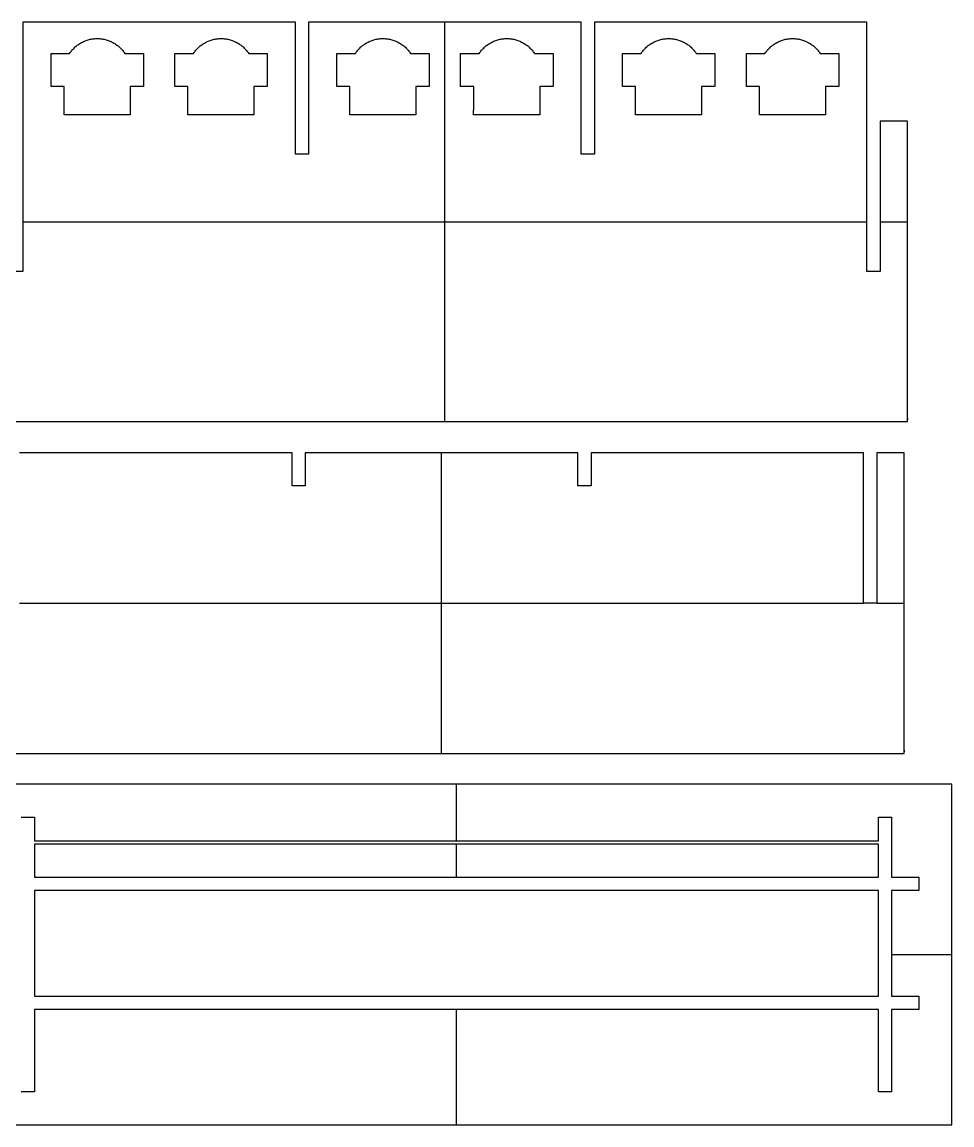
# Model space of a CAD drawing. Header units: millimetres. Extents: x -453 to 2661, y -841 to 395.
# Drawn here: x 305 to 868, y -841 to -173 of the extents above; entities that cross this region are included whole.
import ezdxf

# ---------------------------------------------------------------- set-up
doc = ezdxf.new("R2010")
doc.units = ezdxf.units.MM
doc.layers.add('Version 4', color=7, linetype='Continuous', true_color=0x000000)

msp = doc.modelspace()

# ---------------------------------------------------------------- linework, layer by layer
at = {"layer": 'Version 4'}
for p, q in [((305.5, -173, 3), (305.5, -324, 3)), ((561, -415, -1), (561, -173, -1)), ((561, -415, 7), (561, -173, 7)), ((816.5, -324, 3), (816.5, -173, 3)), ((841, -233, 3), (824.5, -233, 3)), ((824.5, -233, 3), (824.5, -324, 3)), ((832.75, -233, -1), (832.75, -233, 7)), ((305.5, -248.5, -1), (305.5, -248.5, 7)), ((816.5, -248.5, -1), (816.5, -248.5, 7)), ((824.5, -278.5, -1), (824.5, -278.5, 7)), ((305.5, -294, -1), (816.5, -294, -1)), ((305.5, -294, 7), (816.5, -294, 7)), ((824.5, -294, -1), (841, -294, -1)), ((824.5, -294, 7), (841, -294, 7)), ((281, -415, 3), (841, -415, 3)), ((561, -415, -1), (561, -415, 7)), ((559, -616, 0), (559, -434, 0)), ((559, -616, 8), (559, -434, 8)), ((814.5, -525, 4), (814.5, -434, 4)), ((839, -434, 4), (822.5, -434, 4)), ((822.5, -434, 4), (822.5, -525, 4)), ((830.75, -434, 0), (830.75, -434, 8)), ((814.5, -479.5, 0), (814.5, -479.5, 8)), ((822.5, -479.5, 0), (822.5, -479.5, 8)), ((303.5, -525, 0), (814.5, -525, 0)), ((303.5, -525, 8), (814.5, -525, 8)), ((822.5, -525, 0), (839, -525, 0)), ((822.5, -525, 8), (839, -525, 8)), ((279, -616, 4), (839, -616, 4)), ((559, -616, 0), (559, -616, 8)), ((568, -668.9), (568, -634.5)), ((568, -668.9, 8), (568, -634.5, 8)), ((568, -691), (568, -670.9)), ((568, -691, 8), (568, -670.9, 8)), ((831.5, -737.75), (868, -737.75)), ((831.5, -737.75, 8), (868, -737.75, 8)), ((568, -841), (568, -771)), ((568, -841, 8), (568, -771, 8))]:
    msp.add_line(p, q, dxfattribs=at)
for points in [[(470.5, -173, -1), (388, -173, -1), (305.5, -173, -1)], [(305.5, -173, -1), (305.5, -173, 3), (305.5, -173, 7)], [(470.5, -173, 7), (388, -173, 7), (305.5, -173, 7)], [(305.5, -173, -1), (305.5, -248.5, -1), (305.5, -324, -1)], [(305.5, -173, 7), (305.5, -248.5, 7), (305.5, -324, 7)], [(470.5, -173, 3), (388, -173, 3), (305.5, -173, 3)], [(388, -173, -1), (388, -173, 3), (388, -173, 7)], [(470.5, -173, -1), (470.5, -173, 3), (470.5, -173, 7)], [(643.5, -173, -1), (561, -173, -1), (478.5, -173, -1)], [(478.5, -173, -1), (478.5, -173, 3), (478.5, -173, 7)], [(643.5, -173, 7), (561, -173, 7), (478.5, -173, 7)], [(478.5, -173, -1), (478.5, -203, -1), (478.5, -233, -1)], [(478.5, -173, 7), (478.5, -203, 7), (478.5, -233, 7)], [(643.5, -173, 3), (561, -173, 3), (478.5, -173, 3)], [(478.5, -173, 3), (478.5, -203, 3), (478.5, -233, 3)], [(561, -173, -1), (561, -173, 3), (561, -173, 7)], [(643.5, -173, -1), (643.5, -173, 3), (643.5, -173, 7)], [(816.5, -173, -1), (734, -173, -1), (651.5, -173, -1)], [(651.5, -173, -1), (651.5, -173, 3), (651.5, -173, 7)], [(816.5, -173, 7), (734, -173, 7), (651.5, -173, 7)], [(816.5, -173, 3), (734, -173, 3), (651.5, -173, 3)], [(734, -173, -1), (734, -173, 3), (734, -173, 7)], [(816.5, -324, -1), (816.5, -248.5, -1), (816.5, -173, -1)], [(816.5, -173, -1), (816.5, -173, 3), (816.5, -173, 7)], [(816.5, -324, 7), (816.5, -248.5, 7), (816.5, -173, 7)], [(350.5, -183, -1), (350.5, -183, 3), (350.5, -183, 7)], [(425.5, -183, -1), (425.5, -183, 3), (425.5, -183, 7)], [(523.5, -183, -1), (523.5, -183, 3), (523.5, -183, 7)], [(598.5, -183, -1), (598.5, -183, 3), (598.5, -183, 7)], [(696.5, -183, -1), (696.5, -183, 3), (696.5, -183, 7)], [(771.5, -183, -1), (771.5, -183, 3), (771.5, -183, 7)], [(322.52, -192, -1), (328.16, -192, -1), (333.79, -192, -1)], [(322.52, -212, -1), (322.52, -202, -1), (322.52, -192, -1)], [(322.52, -192, 7), (328.16, -192, 7), (333.79, -192, 7)], [(322.52, -212, 7), (322.52, -202, 7), (322.52, -192, 7)], [(322.52, -192, -1), (322.52, -192, 3), (322.52, -192, 7)], [(328.16, -192, -1), (328.16, -192, 3), (328.16, -192, 7)], [(333.79, -192, -1), (333.79, -192, 3), (333.79, -192, 7)], [(367.21, -192, -1), (372.84, -192, -1), (378.48, -192, -1)], [(367.21, -192, 7), (372.84, -192, 7), (378.48, -192, 7)], [(367.21, -192, -1), (367.21, -192, 3), (367.21, -192, 7)], [(372.84, -192, -1), (372.84, -192, 3), (372.84, -192, 7)], [(378.48, -192, -1), (378.48, -202, -1), (378.48, -212, -1)], [(378.48, -192, 7), (378.48, -202, 7), (378.48, -212, 7)], [(378.48, -192, -1), (378.48, -192, 3), (378.48, -192, 7)], [(397.52, -192, -1), (403.16, -192, -1), (408.79, -192, -1)], [(397.52, -212, -1), (397.52, -202, -1), (397.52, -192, -1)], [(397.52, -192, 7), (403.16, -192, 7), (408.79, -192, 7)], [(397.52, -212, 7), (397.52, -202, 7), (397.52, -192, 7)], [(397.52, -192, -1), (397.52, -192, 3), (397.52, -192, 7)], [(403.16, -192, -1), (403.16, -192, 3), (403.16, -192, 7)], [(408.79, -192, -1), (408.79, -192, 3), (408.79, -192, 7)], [(442.21, -192, -1), (447.84, -192, -1), (453.48, -192, -1)], [(442.21, -192, 7), (447.84, -192, 7), (453.48, -192, 7)], [(442.21, -192, -1), (442.21, -192, 3), (442.21, -192, 7)], [(447.84, -192, -1), (447.84, -192, 3), (447.84, -192, 7)], [(453.48, -192, -1), (453.48, -202, -1), (453.48, -212, -1)], [(453.48, -192, 7), (453.48, -202, 7), (453.48, -212, 7)], [(453.48, -192, -1), (453.48, -192, 3), (453.48, -192, 7)], [(495.52, -192, -1), (501.16, -192, -1), (506.79, -192, -1)], [(495.52, -212, -1), (495.52, -202, -1), (495.52, -192, -1)], [(495.52, -192, 7), (501.16, -192, 7), (506.79, -192, 7)], [(495.52, -212, 7), (495.52, -202, 7), (495.52, -192, 7)], [(495.52, -192, -1), (495.52, -192, 3), (495.52, -192, 7)], [(501.16, -192, -1), (501.16, -192, 3), (501.16, -192, 7)], [(506.79, -192, -1), (506.79, -192, 3), (506.79, -192, 7)], [(540.21, -192, -1), (545.84, -192, -1), (551.48, -192, -1)], [(540.21, -192, 7), (545.84, -192, 7), (551.48, -192, 7)], [(540.21, -192, -1), (540.21, -192, 3), (540.21, -192, 7)], [(545.84, -192, -1), (545.84, -192, 3), (545.84, -192, 7)], [(551.48, -192, -1), (551.48, -202, -1), (551.48, -212, -1)], [(551.48, -192, 7), (551.48, -202, 7), (551.48, -212, 7)], [(551.48, -192, -1), (551.48, -192, 3), (551.48, -192, 7)], [(570.52, -192, -1), (576.16, -192, -1), (581.79, -192, -1)], [(570.52, -212, -1), (570.52, -202, -1), (570.52, -192, -1)], [(570.52, -192, 7), (576.16, -192, 7), (581.79, -192, 7)], [(570.52, -212, 7), (570.52, -202, 7), (570.52, -192, 7)], [(570.52, -192, -1), (570.52, -192, 3), (570.52, -192, 7)], [(576.16, -192, -1), (576.16, -192, 3), (576.16, -192, 7)], [(581.79, -192, -1), (581.79, -192, 3), (581.79, -192, 7)], [(615.21, -192, -1), (620.84, -192, -1), (626.48, -192, -1)], [(615.21, -192, 7), (620.84, -192, 7), (626.48, -192, 7)], [(615.21, -192, -1), (615.21, -192, 3), (615.21, -192, 7)], [(620.84, -192, -1), (620.84, -192, 3), (620.84, -192, 7)], [(626.48, -192, -1), (626.48, -202, -1), (626.48, -212, -1)], [(626.48, -192, 7), (626.48, -202, 7), (626.48, -212, 7)], [(626.48, -192, -1), (626.48, -192, 3), (626.48, -192, 7)], [(668.52, -192, -1), (674.16, -192, -1), (679.79, -192, -1)], [(668.52, -212, -1), (668.52, -202, -1), (668.52, -192, -1)], [(668.52, -192, 7), (674.16, -192, 7), (679.79, -192, 7)], [(668.52, -212, 7), (668.52, -202, 7), (668.52, -192, 7)], [(668.52, -192, -1), (668.52, -192, 3), (668.52, -192, 7)], [(674.16, -192, -1), (674.16, -192, 3), (674.16, -192, 7)], [(679.79, -192, -1), (679.79, -192, 3), (679.79, -192, 7)], [(713.21, -192, -1), (718.84, -192, -1), (724.48, -192, -1)], [(713.21, -192, 7), (718.84, -192, 7), (724.48, -192, 7)], [(713.21, -192, -1), (713.21, -192, 3), (713.21, -192, 7)], [(718.84, -192, -1), (718.84, -192, 3), (718.84, -192, 7)], [(724.48, -192, -1), (724.48, -202, -1), (724.48, -212, -1)], [(724.48, -192, 7), (724.48, -202, 7), (724.48, -212, 7)], [(724.48, -192, -1), (724.48, -192, 3), (724.48, -192, 7)], [(743.52, -192, -1), (749.16, -192, -1), (754.79, -192, -1)], [(743.52, -212, -1), (743.52, -202, -1), (743.52, -192, -1)], [(743.52, -192, 7), (749.16, -192, 7), (754.79, -192, 7)], [(743.52, -212, 7), (743.52, -202, 7), (743.52, -192, 7)], [(743.52, -192, -1), (743.52, -192, 3), (743.52, -192, 7)], [(749.16, -192, -1), (749.16, -192, 3), (749.16, -192, 7)], [(754.79, -192, -1), (754.79, -192, 3), (754.79, -192, 7)], [(788.21, -192, -1), (793.84, -192, -1), (799.48, -192, -1)], [(788.21, -192, 7), (793.84, -192, 7), (799.48, -192, 7)], [(788.21, -192, -1), (788.21, -192, 3), (788.21, -192, 7)], [(793.84, -192, -1), (793.84, -192, 3), (793.84, -192, 7)], [(799.48, -192, -1), (799.48, -202, -1), (799.48, -212, -1)], [(799.48, -192, 7), (799.48, -202, 7), (799.48, -212, 7)], [(799.48, -192, -1), (799.48, -192, 3), (799.48, -192, 7)], [(322.52, -202, -1), (322.52, -202, 3), (322.52, -202, 7)], [(378.48, -202, -1), (378.48, -202, 3), (378.48, -202, 7)], [(397.52, -202, -1), (397.52, -202, 3), (397.52, -202, 7)], [(453.48, -202, -1), (453.48, -202, 3), (453.48, -202, 7)], [(478.5, -203, -1), (478.5, -203, 3), (478.5, -203, 7)], [(495.52, -202, -1), (495.52, -202, 3), (495.52, -202, 7)], [(551.48, -202, -1), (551.48, -202, 3), (551.48, -202, 7)], [(570.52, -202, -1), (570.52, -202, 3), (570.52, -202, 7)], [(626.48, -202, -1), (626.48, -202, 3), (626.48, -202, 7)], [(668.52, -202, -1), (668.52, -202, 3), (668.52, -202, 7)], [(724.48, -202, -1), (724.48, -202, 3), (724.48, -202, 7)], [(743.52, -202, -1), (743.52, -202, 3), (743.52, -202, 7)], [(799.48, -202, -1), (799.48, -202, 3), (799.48, -202, 7)], [(330.46, -212, -1), (326.49, -212, -1), (322.52, -212, -1)], [(330.46, -212, 7), (326.49, -212, 7), (322.52, -212, 7)], [(322.52, -212, -1), (322.52, -212, 3), (322.52, -212, 7)], [(326.49, -212, -1), (326.49, -212, 3), (326.49, -212, 7)], [(330.42, -229.1, -1), (330.44, -220.55, -1), (330.46, -212, -1)], [(330.42, -229.1, 7), (330.44, -220.55, 7), (330.46, -212, 7)], [(330.46, -212, -1), (330.46, -212, 3), (330.46, -212, 7)], [(370.42, -212, -1), (370.42, -220.55, -1), (370.42, -229.1, -1)], [(378.48, -212, -1), (374.45, -212, -1), (370.42, -212, -1)], [(370.42, -212, 7), (370.42, -220.55, 7), (370.42, -229.1, 7)], [(378.48, -212, 7), (374.45, -212, 7), (370.42, -212, 7)], [(370.42, -212, -1), (370.42, -212, 3), (370.42, -212, 7)], [(374.45, -212, -1), (374.45, -212, 3), (374.45, -212, 7)], [(378.48, -212, -1), (378.48, -212, 3), (378.48, -212, 7)], [(405.46, -212, -1), (401.49, -212, -1), (397.52, -212, -1)], [(405.46, -212, 7), (401.49, -212, 7), (397.52, -212, 7)], [(397.52, -212, -1), (397.52, -212, 3), (397.52, -212, 7)], [(401.49, -212, -1), (401.49, -212, 3), (401.49, -212, 7)], [(405.42, -229.1, -1), (405.44, -220.55, -1), (405.46, -212, -1)], [(405.42, -229.1, 7), (405.44, -220.55, 7), (405.46, -212, 7)], [(405.46, -212, -1), (405.46, -212, 3), (405.46, -212, 7)], [(445.42, -212, -1), (445.42, -220.55, -1), (445.42, -229.1, -1)], [(453.48, -212, -1), (449.45, -212, -1), (445.42, -212, -1)], [(445.42, -212, 7), (445.42, -220.55, 7), (445.42, -229.1, 7)], [(453.48, -212, 7), (449.45, -212, 7), (445.42, -212, 7)], [(445.42, -212, -1), (445.42, -212, 3), (445.42, -212, 7)], [(449.45, -212, -1), (449.45, -212, 3), (449.45, -212, 7)], [(453.48, -212, -1), (453.48, -212, 3), (453.48, -212, 7)], [(503.46, -212, -1), (499.49, -212, -1), (495.52, -212, -1)], [(503.46, -212, 7), (499.49, -212, 7), (495.52, -212, 7)], [(495.52, -212, -1), (495.52, -212, 3), (495.52, -212, 7)], [(499.49, -212, -1), (499.49, -212, 3), (499.49, -212, 7)], [(503.42, -229.1, -1), (503.44, -220.55, -1), (503.46, -212, -1)], [(503.42, -229.1, 7), (503.44, -220.55, 7), (503.46, -212, 7)], [(503.46, -212, -1), (503.46, -212, 3), (503.46, -212, 7)], [(543.42, -212, -1), (543.42, -220.55, -1), (543.42, -229.1, -1)], [(551.48, -212, -1), (547.45, -212, -1), (543.42, -212, -1)], [(543.42, -212, 7), (543.42, -220.55, 7), (543.42, -229.1, 7)], [(551.48, -212, 7), (547.45, -212, 7), (543.42, -212, 7)], [(543.42, -212, -1), (543.42, -212, 3), (543.42, -212, 7)], [(547.45, -212, -1), (547.45, -212, 3), (547.45, -212, 7)], [(551.48, -212, -1), (551.48, -212, 3), (551.48, -212, 7)], [(578.46, -212, -1), (574.49, -212, -1), (570.52, -212, -1)], [(578.46, -212, 7), (574.49, -212, 7), (570.52, -212, 7)], [(570.52, -212, -1), (570.52, -212, 3), (570.52, -212, 7)], [(574.49, -212, -1), (574.49, -212, 3), (574.49, -212, 7)], [(578.42, -229.1, -1), (578.44, -220.55, -1), (578.46, -212, -1)], [(578.42, -229.1, 7), (578.44, -220.55, 7), (578.46, -212, 7)], [(578.46, -212, -1), (578.46, -212, 3), (578.46, -212, 7)], [(618.42, -212, -1), (618.42, -220.55, -1), (618.42, -229.1, -1)], [(626.48, -212, -1), (622.45, -212, -1), (618.42, -212, -1)], [(618.42, -212, 7), (618.42, -220.55, 7), (618.42, -229.1, 7)], [(626.48, -212, 7), (622.45, -212, 7), (618.42, -212, 7)], [(618.42, -212, -1), (618.42, -212, 3), (618.42, -212, 7)], [(622.45, -212, -1), (622.45, -212, 3), (622.45, -212, 7)], [(626.48, -212, -1), (626.48, -212, 3), (626.48, -212, 7)], [(676.46, -212, -1), (672.49, -212, -1), (668.52, -212, -1)], [(676.46, -212, 7), (672.49, -212, 7), (668.52, -212, 7)], [(668.52, -212, -1), (668.52, -212, 3), (668.52, -212, 7)], [(672.49, -212, -1), (672.49, -212, 3), (672.49, -212, 7)], [(676.42, -229.1, -1), (676.44, -220.55, -1), (676.46, -212, -1)], [(676.42, -229.1, 7), (676.44, -220.55, 7), (676.46, -212, 7)], [(676.46, -212, -1), (676.46, -212, 3), (676.46, -212, 7)], [(716.42, -212, -1), (716.42, -220.55, -1), (716.42, -229.1, -1)], [(724.48, -212, -1), (720.45, -212, -1), (716.42, -212, -1)], [(716.42, -212, 7), (716.42, -220.55, 7), (716.42, -229.1, 7)], [(724.48, -212, 7), (720.45, -212, 7), (716.42, -212, 7)], [(716.42, -212, -1), (716.42, -212, 3), (716.42, -212, 7)], [(720.45, -212, -1), (720.45, -212, 3), (720.45, -212, 7)], [(724.48, -212, -1), (724.48, -212, 3), (724.48, -212, 7)], [(751.46, -212, -1), (747.49, -212, -1), (743.52, -212, -1)], [(751.46, -212, 7), (747.49, -212, 7), (743.52, -212, 7)], [(743.52, -212, -1), (743.52, -212, 3), (743.52, -212, 7)], [(747.49, -212, -1), (747.49, -212, 3), (747.49, -212, 7)], [(751.42, -229.1, -1), (751.44, -220.55, -1), (751.46, -212, -1)], [(751.42, -229.1, 7), (751.44, -220.55, 7), (751.46, -212, 7)], [(751.46, -212, -1), (751.46, -212, 3), (751.46, -212, 7)], [(791.42, -212, -1), (791.42, -220.55, -1), (791.42, -229.1, -1)], [(799.48, -212, -1), (795.45, -212, -1), (791.42, -212, -1)], [(791.42, -212, 7), (791.42, -220.55, 7), (791.42, -229.1, 7)], [(799.48, -212, 7), (795.45, -212, 7), (791.42, -212, 7)], [(791.42, -212, -1), (791.42, -212, 3), (791.42, -212, 7)], [(795.45, -212, -1), (795.45, -212, 3), (795.45, -212, 7)], [(799.48, -212, -1), (799.48, -212, 3), (799.48, -212, 7)], [(330.44, -220.55, -1), (330.44, -220.55, 3), (330.44, -220.55, 7)], [(370.42, -220.55, -1), (370.42, -220.55, 3), (370.42, -220.55, 7)], [(405.44, -220.55, -1), (405.44, -220.55, 3), (405.44, -220.55, 7)], [(445.42, -220.55, -1), (445.42, -220.55, 3), (445.42, -220.55, 7)], [(503.44, -220.55, -1), (503.44, -220.55, 3), (503.44, -220.55, 7)], [(543.42, -220.55, -1), (543.42, -220.55, 3), (543.42, -220.55, 7)], [(578.44, -220.55, -1), (578.44, -220.55, 3), (578.44, -220.55, 7)], [(618.42, -220.55, -1), (618.42, -220.55, 3), (618.42, -220.55, 7)], [(676.44, -220.55, -1), (676.44, -220.55, 3), (676.44, -220.55, 7)], [(716.42, -220.55, -1), (716.42, -220.55, 3), (716.42, -220.55, 7)], [(751.44, -220.55, -1), (751.44, -220.55, 3), (751.44, -220.55, 7)], [(791.42, -220.55, -1), (791.42, -220.55, 3), (791.42, -220.55, 7)], [(370.42, -229.1, -1), (350.42, -229.1, -1), (330.42, -229.1, -1)], [(370.42, -229.1, 7), (350.42, -229.1, 7), (330.42, -229.1, 7)], [(330.42, -229.1, -1), (330.42, -229.1, 3), (330.42, -229.1, 7)], [(350.42, -229.1, -1), (350.42, -229.1, 3), (350.42, -229.1, 7)], [(370.42, -229.1, -1), (370.42, -229.1, 3), (370.42, -229.1, 7)], [(445.42, -229.1, -1), (425.42, -229.1, -1), (405.42, -229.1, -1)], [(445.42, -229.1, 7), (425.42, -229.1, 7), (405.42, -229.1, 7)], [(405.42, -229.1, -1), (405.42, -229.1, 3), (405.42, -229.1, 7)], [(425.42, -229.1, -1), (425.42, -229.1, 3), (425.42, -229.1, 7)], [(445.42, -229.1, -1), (445.42, -229.1, 3), (445.42, -229.1, 7)], [(470.5, -233, -1), (470.5, -233, 3), (470.5, -233, 7)], [(478.5, -233, -1), (478.5, -243, -1), (478.5, -253, -1)], [(478.5, -233, 7), (478.5, -243, 7), (478.5, -253, 7)], [(478.5, -233, -1), (478.5, -233, 3), (478.5, -233, 7)], [(478.5, -233, 3), (478.5, -243, 3), (478.5, -253, 3)], [(543.42, -229.1, -1), (523.42, -229.1, -1), (503.42, -229.1, -1)], [(543.42, -229.1, 7), (523.42, -229.1, 7), (503.42, -229.1, 7)], [(503.42, -229.1, -1), (503.42, -229.1, 3), (503.42, -229.1, 7)], [(523.42, -229.1, -1), (523.42, -229.1, 3), (523.42, -229.1, 7)], [(543.42, -229.1, -1), (543.42, -229.1, 3), (543.42, -229.1, 7)], [(618.42, -229.1, -1), (598.42, -229.1, -1), (578.42, -229.1, -1)], [(618.42, -229.1, 7), (598.42, -229.1, 7), (578.42, -229.1, 7)], [(578.42, -229.1, -1), (578.42, -229.1, 3), (578.42, -229.1, 7)], [(598.42, -229.1, -1), (598.42, -229.1, 3), (598.42, -229.1, 7)], [(618.42, -229.1, -1), (618.42, -229.1, 3), (618.42, -229.1, 7)], [(643.5, -233, -1), (643.5, -233, 3), (643.5, -233, 7)], [(651.5, -233, -1), (651.5, -233, 3), (651.5, -233, 7)], [(716.42, -229.1, -1), (696.42, -229.1, -1), (676.42, -229.1, -1)], [(716.42, -229.1, 7), (696.42, -229.1, 7), (676.42, -229.1, 7)], [(676.42, -229.1, -1), (676.42, -229.1, 3), (676.42, -229.1, 7)], [(696.42, -229.1, -1), (696.42, -229.1, 3), (696.42, -229.1, 7)], [(716.42, -229.1, -1), (716.42, -229.1, 3), (716.42, -229.1, 7)], [(791.42, -229.1, -1), (771.42, -229.1, -1), (751.42, -229.1, -1)], [(791.42, -229.1, 7), (771.42, -229.1, 7), (751.42, -229.1, 7)], [(751.42, -229.1, -1), (751.42, -229.1, 3), (751.42, -229.1, 7)], [(771.42, -229.1, -1), (771.42, -229.1, 3), (771.42, -229.1, 7)], [(791.42, -229.1, -1), (791.42, -229.1, 3), (791.42, -229.1, 7)], [(841, -233, -1), (832.75, -233, -1), (824.5, -233, -1)], [(824.5, -233, -1), (824.5, -233, 3), (824.5, -233, 7)], [(841, -233, 7), (832.75, -233, 7), (824.5, -233, 7)], [(824.5, -233, -1), (824.5, -278.5, -1), (824.5, -324, -1)], [(824.5, -233, 7), (824.5, -278.5, 7), (824.5, -324, 7)], [(841, -233, -1), (841, -233, 3), (841, -233, 7)], [(478.5, -243, -1), (478.5, -243, 3), (478.5, -243, 7)], [(478.5, -253, -1), (474.5, -253, -1), (470.5, -253, -1)], [(470.5, -253, -1), (470.5, -253, 3), (470.5, -253, 7)], [(478.5, -253, 7), (474.5, -253, 7), (470.5, -253, 7)], [(478.5, -253, 3), (474.5, -253, 3), (470.5, -253, 3)], [(474.5, -253, -1), (474.5, -253, 3), (474.5, -253, 7)], [(478.5, -253, -1), (478.5, -253, 3), (478.5, -253, 7)], [(651.5, -253, -1), (647.5, -253, -1), (643.5, -253, -1)], [(643.5, -253, -1), (643.5, -253, 3), (643.5, -253, 7)], [(651.5, -253, 7), (647.5, -253, 7), (643.5, -253, 7)], [(651.5, -253, 3), (647.5, -253, 3), (643.5, -253, 3)], [(647.5, -253, -1), (647.5, -253, 3), (647.5, -253, 7)], [(651.5, -253, -1), (651.5, -253, 3), (651.5, -253, 7)], [(305.5, -324, -1), (301.5, -324, -1), (297.5, -324, -1)], [(305.5, -324, 7), (301.5, -324, 7), (297.5, -324, 7)], [(305.5, -324, 3), (301.5, -324, 3), (297.5, -324, 3)], [(305.5, -324, -1), (305.5, -324, 3), (305.5, -324, 7)], [(824.5, -324, -1), (820.5, -324, -1), (816.5, -324, -1)], [(816.5, -324, -1), (816.5, -324, 3), (816.5, -324, 7)], [(824.5, -324, 7), (820.5, -324, 7), (816.5, -324, 7)], [(824.5, -324, 3), (820.5, -324, 3), (816.5, -324, 3)], [(820.5, -324, -1), (820.5, -324, 3), (820.5, -324, 7)], [(824.5, -324, -1), (824.5, -324, 3), (824.5, -324, 7)], [(841, -413, -1), (841, -413, 3), (841, -413, 7)], [(281, -415, -1), (561, -415, -1), (841, -415, -1)], [(281, -415, 7), (561, -415, 7), (841, -415, 7)], [(841, -415, -1), (841, -415, 3), (841, -415, 7)], [(468.5, -434, 0), (386, -434, 0), (303.5, -434, 0)], [(468.5, -434, 8), (386, -434, 8), (303.5, -434, 8)], [(468.5, -434, 4), (386, -434, 4), (303.5, -434, 4)], [(386, -434, 0), (386, -434, 4), (386, -434, 8)], [(468.5, -454, 0), (468.5, -444, 0), (468.5, -434, 0)], [(468.5, -434, 0), (468.5, -434, 4), (468.5, -434, 8)], [(468.5, -454, 8), (468.5, -444, 8), (468.5, -434, 8)], [(468.5, -454, 4), (468.5, -444, 4), (468.5, -434, 4)], [(641.5, -434, 0), (559, -434, 0), (476.5, -434, 0)], [(476.5, -434, 0), (476.5, -434, 4), (476.5, -434, 8)], [(641.5, -434, 8), (559, -434, 8), (476.5, -434, 8)], [(476.5, -434, 0), (476.5, -444, 0), (476.5, -454, 0)], [(476.5, -434, 8), (476.5, -444, 8), (476.5, -454, 8)], [(641.5, -434, 4), (559, -434, 4), (476.5, -434, 4)], [(476.5, -434, 4), (476.5, -444, 4), (476.5, -454, 4)], [(559, -434, 0), (559, -434, 4), (559, -434, 8)], [(641.5, -454, 0), (641.5, -444, 0), (641.5, -434, 0)], [(641.5, -434, 0), (641.5, -434, 4), (641.5, -434, 8)], [(641.5, -454, 8), (641.5, -444, 8), (641.5, -434, 8)], [(641.5, -454, 4), (641.5, -444, 4), (641.5, -434, 4)], [(814.5, -434, 0), (732, -434, 0), (649.5, -434, 0)], [(649.5, -434, 0), (649.5, -434, 4), (649.5, -434, 8)], [(814.5, -434, 8), (732, -434, 8), (649.5, -434, 8)], [(649.5, -434, 0), (649.5, -444, 0), (649.5, -454, 0)], [(649.5, -434, 8), (649.5, -444, 8), (649.5, -454, 8)], [(814.5, -434, 4), (732, -434, 4), (649.5, -434, 4)], [(649.5, -434, 4), (649.5, -444, 4), (649.5, -454, 4)], [(732, -434, 0), (732, -434, 4), (732, -434, 8)], [(814.5, -525, 0), (814.5, -479.5, 0), (814.5, -434, 0)], [(814.5, -434, 0), (814.5, -434, 4), (814.5, -434, 8)], [(814.5, -525, 8), (814.5, -479.5, 8), (814.5, -434, 8)], [(839, -434, 0), (830.75, -434, 0), (822.5, -434, 0)], [(822.5, -434, 0), (822.5, -434, 4), (822.5, -434, 8)], [(839, -434, 8), (830.75, -434, 8), (822.5, -434, 8)], [(822.5, -434, 0), (822.5, -479.5, 0), (822.5, -525, 0)], [(822.5, -434, 8), (822.5, -479.5, 8), (822.5, -525, 8)], [(839, -434, 0), (839, -434, 4), (839, -434, 8)], [(468.5, -444, 0), (468.5, -444, 4), (468.5, -444, 8)], [(476.5, -444, 0), (476.5, -444, 4), (476.5, -444, 8)], [(641.5, -444, 0), (641.5, -444, 4), (641.5, -444, 8)], [(649.5, -444, 0), (649.5, -444, 4), (649.5, -444, 8)], [(476.5, -454, 0), (472.5, -454, 0), (468.5, -454, 0)], [(468.5, -454, 0), (468.5, -454, 4), (468.5, -454, 8)], [(476.5, -454, 8), (472.5, -454, 8), (468.5, -454, 8)], [(476.5, -454, 4), (472.5, -454, 4), (468.5, -454, 4)], [(472.5, -454, 0), (472.5, -454, 4), (472.5, -454, 8)], [(476.5, -454, 0), (476.5, -454, 4), (476.5, -454, 8)], [(649.5, -454, 0), (645.5, -454, 0), (641.5, -454, 0)], [(641.5, -454, 0), (641.5, -454, 4), (641.5, -454, 8)], [(649.5, -454, 8), (645.5, -454, 8), (641.5, -454, 8)], [(649.5, -454, 4), (645.5, -454, 4), (641.5, -454, 4)], [(645.5, -454, 0), (645.5, -454, 4), (645.5, -454, 8)], [(649.5, -454, 0), (649.5, -454, 4), (649.5, -454, 8)], [(822.5, -525, 0), (818.5, -525, 0), (814.5, -525, 0)], [(814.5, -525, 0), (814.5, -525, 4), (814.5, -525, 8)], [(822.5, -525, 8), (818.5, -525, 8), (814.5, -525, 8)], [(822.5, -525, 4), (818.5, -525, 4), (814.5, -525, 4)], [(818.5, -525, 0), (818.5, -525, 4), (818.5, -525, 8)], [(822.5, -525, 0), (822.5, -525, 4), (822.5, -525, 8)], [(839, -614, 0), (839, -614, 4), (839, -614, 8)], [(279, -616, 0), (559, -616, 0), (839, -616, 0)], [(279, -616, 8), (559, -616, 8), (839, -616, 8)], [(839, -616, 0), (839, -616, 4), (839, -616, 8)], [(868, -634.5), (568, -634.5), (268, -634.5)], [(868, -634.5, 8), (568, -634.5, 8), (268, -634.5, 8)], [(868, -634.5, 4), (568, -634.5, 4), (268, -634.5, 4)], [(568, -634.5), (568, -634.5, 4), (568, -634.5, 8)], [(868, -841), (868, -737.75), (868, -634.5)], [(868, -634.5), (868, -634.5, 4), (868, -634.5, 8)], [(868, -841, 8), (868, -737.75, 8), (868, -634.5, 8)], [(868, -841, 4), (868, -737.75, 4), (868, -634.5, 4)], [(304.5, -654.5), (308.5, -654.5), (312.5, -654.5)], [(304.5, -654.5, 8), (308.5, -654.5, 8), (312.5, -654.5, 8)], [(308.5, -654.5), (308.5, -654.5, 4), (308.5, -654.5, 8)], [(312.5, -654.5), (312.5, -661.7), (312.5, -668.9)], [(312.5, -654.5, 8), (312.5, -661.7, 8), (312.5, -668.9, 8)], [(312.5, -654.5), (312.5, -654.5, 4), (312.5, -654.5, 8)], [(823.5, -654.5), (827.5, -654.5), (831.5, -654.5)], [(823.5, -668.9), (823.5, -661.7), (823.5, -654.5)], [(823.5, -654.5, 8), (827.5, -654.5, 8), (831.5, -654.5, 8)], [(823.5, -668.9, 8), (823.5, -661.7, 8), (823.5, -654.5, 8)], [(823.5, -654.5), (823.5, -654.5, 4), (823.5, -654.5, 8)], [(827.5, -654.5), (827.5, -654.5, 4), (827.5, -654.5, 8)], [(831.5, -654.5), (831.5, -672.75), (831.5, -691)], [(831.5, -654.5, 8), (831.5, -672.75, 8), (831.5, -691, 8)], [(831.5, -654.5), (831.5, -654.5, 4), (831.5, -654.5, 8)], [(312.5, -661.7), (312.5, -661.7, 4), (312.5, -661.7, 8)], [(823.5, -661.7), (823.5, -661.7, 4), (823.5, -661.7, 8)], [(312.5, -668.9), (568, -668.9), (823.5, -668.9)], [(312.5, -668.9, 8), (568, -668.9, 8), (823.5, -668.9, 8)], [(312.5, -668.9), (312.5, -668.9, 4), (312.5, -668.9, 8)], [(312.5, -670.9), (312.5, -680.95), (312.5, -691)], [(823.5, -670.9), (568, -670.9), (312.5, -670.9)], [(312.5, -670.9, 8), (312.5, -680.95, 8), (312.5, -691, 8)], [(823.5, -670.9, 8), (568, -670.9, 8), (312.5, -670.9, 8)], [(312.5, -670.9), (312.5, -670.9, 4), (312.5, -670.9, 8)], [(568, -668.9), (568, -668.9, 4), (568, -668.9, 8)], [(568, -670.9), (568, -670.9, 4), (568, -670.9, 8)], [(823.5, -668.9), (823.5, -668.9, 4), (823.5, -668.9, 8)], [(823.5, -691), (823.5, -680.95), (823.5, -670.9)], [(823.5, -691, 8), (823.5, -680.95, 8), (823.5, -670.9, 8)], [(823.5, -670.9), (823.5, -670.9, 4), (823.5, -670.9, 8)], [(831.5, -672.75), (831.5, -672.75, 4), (831.5, -672.75, 8)], [(312.5, -680.95), (312.5, -680.95, 4), (312.5, -680.95, 8)], [(823.5, -680.95), (823.5, -680.95, 4), (823.5, -680.95, 8)], [(312.5, -691), (568, -691), (823.5, -691)], [(312.5, -691, 8), (568, -691, 8), (823.5, -691, 8)], [(312.5, -691), (312.5, -691, 4), (312.5, -691, 8)], [(568, -691), (568, -691, 4), (568, -691, 8)], [(823.5, -691), (823.5, -691, 4), (823.5, -691, 8)], [(831.5, -691), (839.75, -691), (848, -691)], [(831.5, -691, 8), (839.75, -691, 8), (848, -691, 8)], [(831.5, -691), (831.5, -691, 4), (831.5, -691, 8)], [(839.75, -691), (839.75, -691, 4), (839.75, -691, 8)], [(848, -691), (848, -695), (848, -699)], [(848, -691, 8), (848, -695, 8), (848, -699, 8)], [(848, -691), (848, -691, 4), (848, -691, 8)], [(823.5, -699), (568, -699), (312.5, -699)], [(312.5, -699), (312.5, -699, 4), (312.5, -699, 8)], [(823.5, -699, 8), (568, -699, 8), (312.5, -699, 8)], [(312.5, -699), (312.5, -731), (312.5, -763)], [(312.5, -699, 8), (312.5, -731, 8), (312.5, -763, 8)], [(823.5, -763), (823.5, -731), (823.5, -699)], [(823.5, -699), (823.5, -699, 4), (823.5, -699, 8)], [(823.5, -763, 8), (823.5, -731, 8), (823.5, -699, 8)], [(831.5, -699), (831.5, -731), (831.5, -763)], [(848, -699), (839.75, -699), (831.5, -699)], [(831.5, -699, 8), (831.5, -731, 8), (831.5, -763, 8)], [(848, -699, 8), (839.75, -699, 8), (831.5, -699, 8)], [(831.5, -699), (831.5, -699, 4), (831.5, -699, 8)], [(839.75, -699), (839.75, -699, 4), (839.75, -699, 8)], [(848, -695), (848, -695, 4), (848, -695, 8)], [(848, -699), (848, -699, 4), (848, -699, 8)], [(831.5, -731), (831.5, -731, 4), (831.5, -731, 8)], [(868, -737.75), (868, -737.75, 4), (868, -737.75, 8)], [(312.5, -763), (568, -763), (823.5, -763)], [(312.5, -763, 8), (568, -763, 8), (823.5, -763, 8)], [(312.5, -763), (312.5, -763, 4), (312.5, -763, 8)], [(823.5, -763), (823.5, -763, 4), (823.5, -763, 8)], [(831.5, -763), (839.75, -763), (848, -763)], [(831.5, -763, 8), (839.75, -763, 8), (848, -763, 8)], [(831.5, -763), (831.5, -763, 4), (831.5, -763, 8)], [(839.75, -763), (839.75, -763, 4), (839.75, -763, 8)], [(848, -763), (848, -767), (848, -771)], [(848, -763, 8), (848, -767, 8), (848, -771, 8)], [(848, -763), (848, -763, 4), (848, -763, 8)], [(848, -767), (848, -767, 4), (848, -767, 8)], [(312.5, -771), (312.5, -796), (312.5, -821)], [(823.5, -771), (568, -771), (312.5, -771)], [(312.5, -771, 8), (312.5, -796, 8), (312.5, -821, 8)], [(823.5, -771, 8), (568, -771, 8), (312.5, -771, 8)], [(312.5, -771), (312.5, -771, 4), (312.5, -771, 8)], [(568, -771), (568, -771, 4), (568, -771, 8)], [(823.5, -821), (823.5, -796), (823.5, -771)], [(823.5, -821, 8), (823.5, -796, 8), (823.5, -771, 8)], [(823.5, -771), (823.5, -771, 4), (823.5, -771, 8)], [(831.5, -771), (831.5, -796), (831.5, -821)], [(848, -771), (839.75, -771), (831.5, -771)], [(831.5, -771, 8), (831.5, -796, 8), (831.5, -821, 8)], [(848, -771, 8), (839.75, -771, 8), (831.5, -771, 8)], [(831.5, -771), (831.5, -771, 4), (831.5, -771, 8)], [(839.75, -771), (839.75, -771, 4), (839.75, -771, 8)], [(848, -771), (848, -771, 4), (848, -771, 8)], [(312.5, -796), (312.5, -796, 4), (312.5, -796, 8)], [(823.5, -796), (823.5, -796, 4), (823.5, -796, 8)], [(831.5, -796), (831.5, -796, 4), (831.5, -796, 8)], [(312.5, -821), (308.5, -821), (304.5, -821)], [(312.5, -821, 8), (308.5, -821, 8), (304.5, -821, 8)], [(308.5, -821), (308.5, -821, 4), (308.5, -821, 8)], [(312.5, -821), (312.5, -821, 4), (312.5, -821, 8)], [(831.5, -821), (827.5, -821), (823.5, -821)], [(831.5, -821, 8), (827.5, -821, 8), (823.5, -821, 8)], [(823.5, -821), (823.5, -821, 4), (823.5, -821, 8)], [(827.5, -821), (827.5, -821, 4), (827.5, -821, 8)], [(831.5, -821), (831.5, -821, 4), (831.5, -821, 8)], [(268, -841), (568, -841), (868, -841)], [(268, -841, 8), (568, -841, 8), (868, -841, 8)], [(268, -841, 4), (568, -841, 4), (868, -841, 4)], [(568, -841), (568, -841, 4), (568, -841, 8)], [(868, -841), (868, -841, 4), (868, -841, 8)]]:
    msp.add_open_spline(points, degree=2, dxfattribs=at)
for points, knots in [([(470.5, -253, -1), (470.5, -243, -1), (470.5, -233, -1), (470.5, -203, -1), (470.5, -173, -1)], [-6837, -6837, -6837, -6817, -6817, -6757, -6757, -6757]), ([(470.5, -253, 7), (470.5, -243, 7), (470.5, -233, 7), (470.5, -203, 7), (470.5, -173, 7)], [-6837, -6837, -6837, -6817, -6817, -6757, -6757, -6757]), ([(470.5, -253, 3), (470.5, -243, 3), (470.5, -233, 3), (470.5, -203, 3), (470.5, -173, 3)], [-6837, -6837, -6837, -6817, -6817, -6757, -6757, -6757]), ([(643.5, -253, -1), (643.5, -243, -1), (643.5, -233, -1), (643.5, -203, -1), (643.5, -173, -1)], [-4872, -4872, -4872, -4852, -4852, -4792, -4792, -4792]), ([(643.5, -253, 7), (643.5, -243, 7), (643.5, -233, 7), (643.5, -203, 7), (643.5, -173, 7)], [-4872, -4872, -4872, -4852, -4852, -4792, -4792, -4792]), ([(643.5, -253, 3), (643.5, -243, 3), (643.5, -233, 3), (643.5, -203, 3), (643.5, -173, 3)], [-4872, -4872, -4872, -4852, -4852, -4792, -4792, -4792]), ([(651.5, -173, -1), (651.5, -203, -1), (651.5, -233, -1), (651.5, -243, -1), (651.5, -253, -1)], [-4960, -4960, -4960, -4900, -4900, -4880, -4880, -4880]), ([(651.5, -173, 7), (651.5, -203, 7), (651.5, -233, 7), (651.5, -243, 7), (651.5, -253, 7)], [-4960, -4960, -4960, -4900, -4900, -4880, -4880, -4880]), ([(651.5, -173, 3), (651.5, -203, 3), (651.5, -233, 3), (651.5, -243, 3), (651.5, -253, 3)], [-4960, -4960, -4960, -4900, -4900, -4880, -4880, -4880]), ([(841, -415, -1), (841, -414, -1), (841, -413, -1), (841, -323, -1), (841, -233, -1)], [-5575, -5575, -5575, -5573, -5573, -5393, -5393, -5393]), ([(841, -415, 7), (841, -414, 7), (841, -413, 7), (841, -323, 7), (841, -233, 7)], [-5575, -5575, -5575, -5573, -5573, -5393, -5393, -5393]), ([(841, -415, 3), (841, -414, 3), (841, -413, 3), (841, -323, 3), (841, -233, 3)], [-5575, -5575, -5575, -5573, -5573, -5393, -5393, -5393]), ([(839, -616, 0), (839, -615, 0), (839, -614, 0), (839, -524, 0), (839, -434, 0)], [-5215, -5215, -5215, -5213, -5213, -5033, -5033, -5033]), ([(839, -616, 8), (839, -615, 8), (839, -614, 8), (839, -524, 8), (839, -434, 8)], [-5215, -5215, -5215, -5213, -5213, -5033, -5033, -5033]), ([(839, -616, 4), (839, -615, 4), (839, -614, 4), (839, -524, 4), (839, -434, 4)], [-5215, -5215, -5215, -5213, -5213, -5033, -5033, -5033])]:
    msp.add_open_spline(points, degree=2, knots=knots, dxfattribs=at)
for points, weights, knots in [([(333.79, -192, -1), (339.72, -183, -1), (350.5, -183, -1), (361.28, -183, -1), (367.21, -192, -1)], [0.999999942917, 0.880287828702, 1, 0.880287828702, 0.999999942917], [-86.402476, -86.402476, -86.402476, -66.629361, -66.629361, -46.856247, -46.856247, -46.856247]), ([(333.79, -192, 7), (339.72, -183, 7), (350.5, -183, 7), (361.28, -183, 7), (367.21, -192, 7)], [0.999999942917, 0.880287828702, 1, 0.880287828702, 0.999999942917], [-86.402476, -86.402476, -86.402476, -66.629361, -66.629361, -46.856247, -46.856247, -46.856247]), ([(408.79, -192, -1), (414.72, -183, -1), (425.5, -183, -1), (436.28, -183, -1), (442.21, -192, -1)], [0.999999942917, 0.880287828702, 1, 0.880287828702, 0.999999942917], [-86.402476, -86.402476, -86.402476, -66.629361, -66.629361, -46.856247, -46.856247, -46.856247]), ([(408.79, -192, 7), (414.72, -183, 7), (425.5, -183, 7), (436.28, -183, 7), (442.21, -192, 7)], [0.999999942917, 0.880287828702, 1, 0.880287828702, 0.999999942917], [-86.402476, -86.402476, -86.402476, -66.629361, -66.629361, -46.856247, -46.856247, -46.856247]), ([(506.79, -192, -1), (512.72, -183, -1), (523.5, -183, -1), (534.28, -183, -1), (540.21, -192, -1)], [0.999999942917, 0.880287828702, 1, 0.880287828702, 0.999999942917], [-86.402476, -86.402476, -86.402476, -66.629361, -66.629361, -46.856247, -46.856247, -46.856247]), ([(506.79, -192, 7), (512.72, -183, 7), (523.5, -183, 7), (534.28, -183, 7), (540.21, -192, 7)], [1, 0.88028780016, 1, 0.880287828702, 0.999999942917], [-86.402476, -86.402476, -86.402476, -66.629359, -66.629359, -46.856247, -46.856247, -46.856247]), ([(581.79, -192, -1), (587.72, -183, -1), (598.5, -183, -1), (609.28, -183, -1), (615.21, -192, -1)], [0.999999942917, 0.880287828702, 1, 0.880287828702, 0.999999942917], [-86.402476, -86.402476, -86.402476, -66.629361, -66.629361, -46.856247, -46.856247, -46.856247]), ([(581.79, -192, 7), (587.72, -183, 7), (598.5, -183, 7), (609.28, -183, 7), (615.21, -192, 7)], [0.999999942917, 0.880287828702, 1, 0.880287828702, 0.999999942917], [-86.402476, -86.402476, -86.402476, -66.629361, -66.629361, -46.856247, -46.856247, -46.856247]), ([(679.79, -192, -1), (685.72, -183, -1), (696.5, -183, -1), (707.28, -183, -1), (713.21, -192, -1)], [0.999999942917, 0.880287828702, 1, 0.880287828702, 0.999999942917], [-86.402476, -86.402476, -86.402476, -66.629361, -66.629361, -46.856247, -46.856247, -46.856247]), ([(679.79, -192, 7), (685.72, -183, 7), (696.5, -183, 7), (707.28, -183, 7), (713.21, -192, 7)], [0.999999942917, 0.880287828702, 1, 0.880287828702, 0.999999942917], [-86.402476, -86.402476, -86.402476, -66.629361, -66.629361, -46.856247, -46.856247, -46.856247]), ([(754.79, -192, -1), (760.72, -183, -1), (771.5, -183, -1), (782.28, -183, -1), (788.21, -192, -1)], [1, 0.88028780016, 1, 0.880287828702, 0.999999942917], [-86.402476, -86.402476, -86.402476, -66.629359, -66.629359, -46.856247, -46.856247, -46.856247]), ([(754.79, -192, 7), (760.72, -183, 7), (771.5, -183, 7), (782.28, -183, 7), (788.21, -192, 7)], [1, 0.88028780016, 1, 0.880287828702, 0.999999942917], [-86.402476, -86.402476, -86.402476, -66.629359, -66.629359, -46.856247, -46.856247, -46.856247])]:
    msp.add_rational_spline(points, weights, degree=2, knots=knots, dxfattribs=at)

doc.saveas('drawing.dxf')
